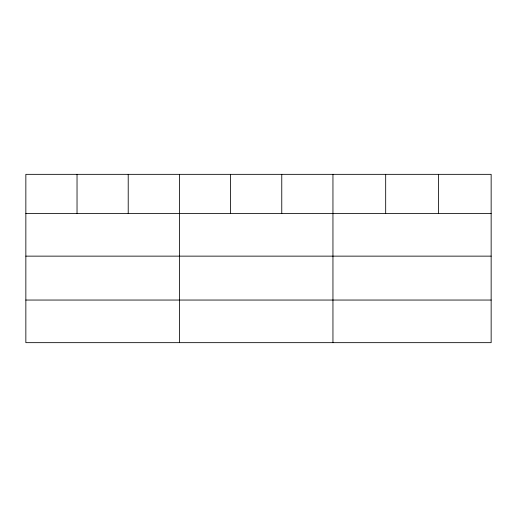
<?xml version="1.0" encoding="UTF-8"?>
<svg xmlns="http://www.w3.org/2000/svg" width="517" height="517" viewBox="0 0 517 517"><rect width="100%" height="100%" fill="white"/><g stroke="black" fill="none" stroke-linecap="round" stroke-linejoin="round"><path stroke-width="0.78" d="M491.15 256.141L491.15 174.339L25.85 174.339L25.85 342.661L491.15 342.661L491.15 256.141L25.85 256.141M25.85 213.527L491.15 213.527M25.85 300.047L491.15 300.047M438.416 174.339L438.416 213.527M385.682 174.339L385.682 213.527M332.948 174.339L332.948 342.661M281.765 174.339L281.765 213.527M230.582 174.339L230.582 213.527M179.399 174.339L179.399 342.661M128.216 174.339L128.216 213.527M77.033 174.339L77.033 213.527"/></g></svg>
